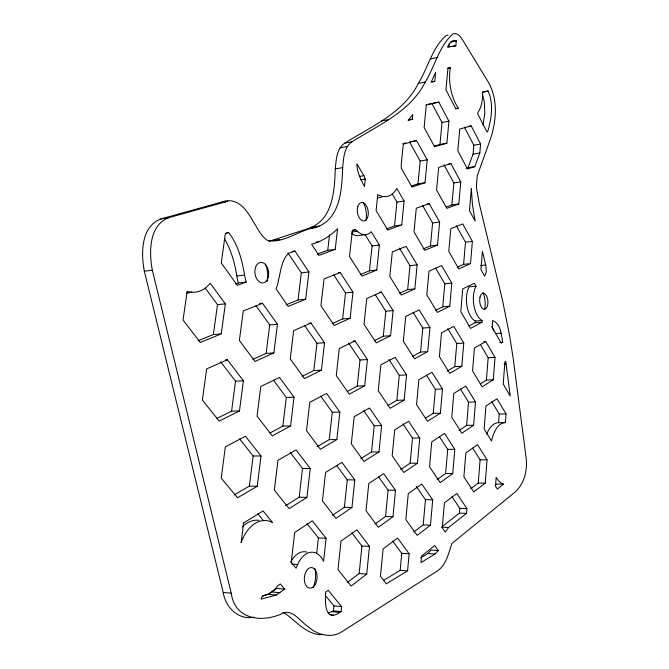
<?xml version="1.0" encoding="UTF-8"?>
<svg xmlns="http://www.w3.org/2000/svg" width="669" height="669" viewBox="0 0 669 669"><rect width="100%" height="100%" fill="white"/><g stroke="black" fill="none" stroke-linecap="round" stroke-linejoin="round"><path stroke-width="1" d="M505.404 422.565L506.04 413.927L497 398.757L485.945 406.066L484.139 429.063L491.539 441.038A31.042 15.496 89.1 0 1 505.404 422.565L498.572 422.683A30.925 15.579 89.2 0 0 486.739 434.014M498.572 422.683L499.225 414.078L491.748 401.643M485.242 483.16L487.049 459.812L477.524 444.668L465.85 452.921L463.885 476.872L473.761 491.974L485.242 483.16L478.26 483.051L470.834 488.688M485.778 341.516L474.446 347.997L472.565 370.919L482.132 386.824L493.287 379.791L495.018 357.422L485.778 341.516L483.812 341.642M478.26 483.051L480.099 459.787L472.657 448.063M480.384 383.855L486.422 380.076L488.178 357.79L480.451 344.594M466.51 513.366L466.903 508.557L456.843 493.488L444.408 502.837L442.268 527.833L445.211 532.056L448.615 527.473L466.51 513.366L459.419 513.131L442.242 526.536M473.635 425.25L475.517 401.969L465.775 386.063L453.799 393.439L451.759 417.322L461.853 433.211L473.635 425.25L466.636 425.367L459.026 430.468M481.998 322.215L482.132 320.518A20.011 10.252 85.1 0 1 473.928 305.649A20.011 10.252 85.1 0 1 476.019 286.19L474.354 283.263L462.739 288.874L460.79 311.712L470.566 328.404L481.998 322.215L475.115 322.726L468.927 326.054M459.419 513.131L459.812 508.34L451.96 496.666M466.636 425.367L468.543 402.178L460.397 388.973M475.115 322.726L475.249 321.036A19.936 10.303 85.1 0 1 467.021 306.235A19.936 10.303 85.1 0 1 469.128 286.842L476.019 286.19M452.762 473.602L454.811 449.334L444.525 433.453L431.756 441.891L429.54 466.803L440.219 482.65L452.762 473.602L445.629 473.518L437.217 479.531M461.811 366.286L463.768 343.08L453.808 326.38L441.523 332.853L439.408 356.652L449.735 373.369L461.811 366.286L454.795 366.645L446.992 371.178M470.499 263.611L472.373 241.4L462.731 223.956L450.822 228.673L448.79 251.427L458.792 268.93L470.499 263.611L463.609 264.355L457.27 267.215M471.227 125.923L459.754 129L457.805 150.768L467.497 168.973L474.823 166.598L479.832 152.992L480.585 144.027L471.227 125.923L468.317 126.466M445.629 473.518L447.703 449.359L439.55 436.865M454.795 366.645L456.776 343.532L447.837 328.646M463.609 264.355L465.507 242.228L456.308 225.737M466.176 168.304L468.016 167.71L473.058 154.146L473.828 145.215L464.437 127.194M227.703 201.269L168.596 217.709C148.727 225.537 148.97 252.598 152.34 270.209L231.248 593.202C234.694 618.725 259.848 622.889 280.704 614.301C291.467 606.908 300.632 622.053 308.434 626.937C317.7 635.207 331.991 638.828 342.737 631.202L437.61 570.808C446.591 564.552 448.464 552.987 452.001 543.37L513.19 493.63C524.329 485.134 527.9 470.123 525.968 456.751L513.299 359.186L509.653 335.905L502.586 300.657L479.188 203.251L476.37 187.002L477.198 175.914L490.444 138.985C496.532 120.495 498.28 98.594 487.81 81.3L462.747 40.157C460.724 36.895 457.571 32.405 453.114 33.759C439.098 45.927 434.875 66.532 425.292 81.936L424.564 83.366C409.47 112.175 378.035 125.27 352.019 141.769C343.732 147.414 343.649 158.67 342.662 167.618C341.859 189.461 340.655 219.223 315.693 227.519C299.737 229.567 283.932 243.616 267.608 240.564C260.667 236.057 257.465 227.811 252.974 221.205C245.899 208.21 236.115 195.875 219.917 202.565L160.669 218.997C140.833 226.724 140.942 253.676 144.345 271.238L223.229 592.466C225.403 607.109 238.147 620.255 253.844 617.203M430.476 525.173L432.701 499.843L421.813 484.022L408.274 493.588L405.849 519.621L417.163 535.376L430.476 525.173L423.201 524.872L413.76 532.047M440.361 413.183L442.493 388.998L431.965 372.273L418.869 379.766L416.553 404.594L427.491 421.311L440.361 413.183L433.211 413.358L425.451 418.217M449.769 306.235L451.801 283.121L441.624 265.585L429.021 271.129L426.814 294.828L437.384 312.406L449.769 306.235L442.744 306.837L435.628 310.357M450.889 163.579L438.68 167.367L436.573 190.021L446.8 208.36L458.809 203.953L460.749 181.826L450.889 163.579L448.916 163.905M448.171 35.097L446.29 35.407C432.233 47.507 427.934 68.087 418.301 83.449L417.573 84.888C402.32 113.671 370.785 126.692 344.677 143.174C336.382 148.761 336.256 159.991 335.261 168.923C334.492 190.757 333.103 220.385 308.158 228.581L269.097 241.35M423.201 524.872L425.451 499.651L416.252 486.38M433.211 413.358L435.368 389.274L426.471 375.25M442.744 306.837L444.801 283.807L435.603 268.102M446.323 206.98L451.893 204.94L453.866 182.905L443.965 164.733M383.27 580.583L400.162 570.331L401.743 553.322L392.603 540.97M400.714 469.529L410.156 463.207L412.497 438.061L402.989 423.92M412.597 356.343L420.567 352.053L422.8 328.053L413.074 312.289M423.168 248.91L430.46 245.924L432.6 222.986L422.649 205.567M434.256 146.059L439.968 144.454L442.017 122.511L431.898 103.511L426.094 104.824M449.024 47.357L449.392 43.435M407.572 570.841L409.135 553.748L397.587 538.035L383.094 548.94L380.444 576.201L386.339 583.853L407.572 570.841L400.162 570.331M417.439 463.241L419.764 437.994L408.617 421.286L394.71 429.858L392.185 455.806L403.783 472.481L417.439 463.241L410.156 463.207M427.725 351.626L429.941 327.526L419.17 309.931L405.723 316.429L403.323 341.173L414.512 358.785L427.725 351.626L420.567 352.053M429.205 203.66L416.277 208.226L413.986 231.834L424.798 250.29L437.509 245.071L439.625 222.041L429.205 203.66L427.19 203.953M438.831 102.098L426.32 104.924L424.129 127.47L434.582 146.678L446.892 143.208L448.916 121.181L438.831 102.098L431.898 103.511M455.84 45.76L456.291 40.842C452.077 38.81 449.208 44.137 447.436 47.064L455.84 45.76L452.921 46.437M392.987 516.727L395.513 490.318L383.688 473.669L368.786 483.52L366.027 510.698L378.353 527.281L392.987 516.727L385.553 516.451L374.941 524.036M404.16 400.095L406.568 374.933L395.153 357.305L380.87 364.839L378.244 390.704L390.127 408.324L404.16 400.095L396.851 400.338L388.037 405.456M414.847 288.883L417.147 264.874L406.125 246.384L392.327 251.853L389.826 276.489L401.291 295.046L414.847 288.883L407.672 289.585L399.493 293.273M416.553 140.565L403.298 144.119L401.199 164.75A35.348 19.961 80.3 0 1 401.325 168.345L411.979 186.994L425.016 182.762L427.207 159.832L416.553 140.565L410.498 141.686M434.766 81.35L435.619 72.453L431.221 82.053L434.766 81.35L431.789 81.994M385.553 516.451L388.112 490.16L378.612 476.905M396.851 400.338L399.293 375.276L388.932 359.404M407.672 289.585L409.997 265.677L399.468 248.14M411.41 185.999L417.958 183.883L420.174 161.037L409.487 141.87M366.729 574.069L369.497 546.397L356.912 529.865L341.014 541.087L337.996 569.603L351.133 586.036L366.729 574.069L359.153 573.525L347.604 582.289M378.988 451.926L381.614 425.601L369.497 407.981L354.185 416.737L351.317 443.823L363.953 461.409L378.988 451.926L371.538 451.935L360.633 458.758M381.422 292.052L366.746 298.508L364.02 324.264L376.195 342.879L390.604 335.696L393.113 310.625L381.422 292.052L379.591 292.228M401.726 224.926L404.109 201.018L396.834 188.482A35.348 19.961 80.3 0 1 377.751 194.595L376.103 210.593L387.803 230.044L401.726 224.926L394.526 225.905L386.138 228.974M412.288 119.266L412.765 114.508L408.174 120.253L412.288 119.266L408.241 120.069M359.153 573.525L361.946 545.988L351.844 532.808M371.538 451.935L374.197 425.735L363.777 410.699M374.239 340.688L383.287 336.223L385.821 311.252L375.209 294.527M394.526 225.905L396.943 202.097L392.251 194.077M341.081 611.6L341.608 606.582L328.186 590.217L325.669 592.107C325.059 602.493 324.457 623.901 341.081 611.6L333.388 610.856L328.395 613.139M351.944 507.528L354.829 479.949L341.918 462.379L325.569 472.456L322.425 500.88L335.905 518.375L351.944 507.528L344.359 507.286L332.485 515.239M355.013 340.939L339.267 348.549L336.29 375.535L349.243 394.166L364.697 385.787L367.44 359.562L355.013 340.939L353.148 341.073M357.321 231.24L355.523 229.684L352.337 230.805L349.502 256.453L361.979 276.088L376.781 270.008L379.39 245.046L371.236 231.725A23.131 13.522 81.6 0 1 357.321 231.24L351.785 231.992M333.388 610.856L333.915 605.863L325.586 595.778M344.359 507.286L347.27 479.832L336.791 465.674M347.203 391.499L357.246 386.105L360.006 359.989L348.683 343.147M360.156 274.616L369.455 270.828L372.089 245.958L364.998 234.476M297.663 564.519L296.066 568.198L291.241 562.386L294.695 532.499L312.314 520.85L326.087 538.302L323.579 561.308A25.798 15.872 -84.7 0 0 297.663 564.519L291.801 564.109M336.85 439.566L339.844 412.079L326.606 393.456L309.789 402.32L306.519 430.644L320.351 449.242L336.85 439.566L329.248 439.642L317.047 446.733M340.228 272.5L324.039 278.906L320.936 305.783L334.232 325.502L350.121 318.285L352.964 292.161L340.228 272.5L338.355 272.709M365.291 179.058L364.48 186.5C360.775 179.476 356.886 171.958 356.861 163.821L363.911 175.663A35.348 19.961 80.3 0 0 365.291 179.058L360.716 179.819M316.629 553.832L318.385 537.909L307.088 523.693M329.248 439.642L332.276 412.28L320.811 396.265M332.326 323.562L342.645 318.904L345.522 292.905L333.864 275.034M306.946 497.393L310.232 468.526L296.091 449.944L277.953 460.314L274.357 490.101L289.159 508.616L306.946 497.393L299.202 497.184L285.604 505.689M310.96 323.027L293.658 330.637L290.254 358.843L304.454 378.604L321.429 370.149L324.549 342.771L310.96 323.027L309.061 323.186M335.228 249.361L337.569 228.781C330.193 235.881 321.638 241.634 311.629 244.26L318.896 255.366L335.228 249.361L327.751 250.306L317.139 254.187M299.202 497.184L302.522 468.459L290.195 452.378M302.162 376.312L313.82 370.542L316.964 343.297L304.537 325.368M327.751 250.306L329.524 234.936M290.597 425.952L294.017 397.202L279.5 377.441L260.818 386.465L257.072 416.143L272.283 435.887L290.597 425.952L282.853 426.094L269.983 433.019M294.979 251.067L288.481 253.359C281.373 260.433 280.813 271.213 278.421 280.386A25.874 17.068 82.8 0 1 276.004 288.857L288.197 306.394L305.674 299.219L308.911 271.957L294.979 251.067L292.119 251.427M282.853 426.094L286.299 397.478L273.571 380.276M286.064 304.855L298.056 299.955L301.326 272.818L287.938 252.907M257.247 486.246L261.01 455.974L245.439 436.255L225.344 446.85L221.222 478.134L237.562 497.795L257.247 486.246L249.37 486.087L234.108 494.96M262.532 303.283L243.282 310.909L239.385 340.454L255.014 361.477L273.88 352.906L277.443 324.273L262.532 303.283L259.622 303.567M249.37 486.087L253.158 455.974L239.51 438.797M252.882 359.387L266.137 353.416L269.724 324.917L255.976 305.708M227.376 359.78L206.662 368.887L202.364 400.037L219.173 421.069L239.469 410.958L243.391 380.812L227.376 359.78L225.411 359.897M216.781 418.501L231.583 411.184L235.53 381.188L220.728 361.879M221.263 333.881L225.344 303.868L210.158 283.204A38.886 27.387 80.9 0 1 187.178 291.366L183.038 320.025L200.332 342.478L221.263 333.881L213.378 334.508L198.116 340.738M213.378 334.508L217.492 304.646L205.324 288.214M482.968 125.295L484.816 113.17L484.406 102.717A19.769 9.767 80 0 0 482.424 94.931M438.295 550.52L435.067 553.974L420.985 562.612L421.57 556.073L434.758 545.553L438.295 550.52L431.037 550.119L427.792 553.556L420.717 557.854M284.735 589.113L276.13 595.05L261.194 599.115L261.412 597.308L263.996 595.485A37.773 24.494 -84.5 0 0 277.827 585.718L280.328 583.953L284.735 589.113L276.857 588.436L268.236 594.34L262.24 595.954M503.531 484.18L497.335 489.064L495.503 486.179L496.164 477.373A31.042 15.496 89.1 0 0 503.531 484.18L496.649 484.063L495.085 485.284M502.737 342.285L501.248 343.164L492.167 327.266L492.702 320.476C501.089 324.131 501.165 334.709 502.737 342.285L499.827 342.469M246.217 282.075L237.353 285.329L221.28 262.976L225.344 233.573L228.639 232.553C238.206 244.62 242.002 260.174 244.611 275.051A25.874 17.068 82.8 0 0 246.217 282.075L238.432 282.945L235.764 283.924M402.822 143.651L405.682 142.882M458.315 108.236L455.84 108.83L445.939 89.805L447.954 68.138L450.471 67.678A31.761 15.763 79.5 0 0 458.315 108.236L455.38 108.821M450.454 42.231L456.291 40.842M430.468 58.972L437.375 57.383M488.044 90.992L482.617 92.222A31.761 15.763 79.5 0 1 477.85 112.526L477.741 113.872L486.932 131.918L487.626 131.726C490.553 121.942 492.476 111.606 491.079 101.395A19.844 9.717 80.1 0 0 489.106 93.576L488.044 90.992L482.316 92.171M447.528 68.33L450.471 67.678M418.301 83.449L425.292 81.936M381.598 120.972L388.773 119.542M442.017 122.511L448.916 121.181M344.677 143.174L352.019 141.769M340.061 147.816L347.428 146.427M439.968 144.454L446.892 143.208M335.261 168.923L342.662 167.618M473.828 145.215L480.585 144.027M420.174 161.037L427.207 159.832M473.058 154.146L479.832 152.992M359.337 176.432L363.911 175.663M219.917 202.565L225.445 202.272M468.016 167.71L474.823 166.598M160.669 218.997L168.596 217.709M417.958 183.883L425.016 182.762M453.866 182.905L460.749 181.826M396.943 202.097L404.109 201.018M226.691 232.837L228.639 232.553M451.893 204.94L458.809 203.953M311.729 227.167L319.247 226.097M308.158 228.581L315.693 227.519M272.124 240.597L279.784 239.544M352.747 230.061L355.523 229.684M432.6 222.986L439.625 222.041M366.027 234.593L358.676 235.572A23.03 13.572 81.5 0 1 351.35 233.422M315.969 242.111L318.795 241.735M144.345 271.238L152.34 270.209M372.089 245.958L379.39 245.046M430.46 245.924L437.509 245.071M465.507 242.228L472.373 241.4M224.307 238.407C231.123 249.846 234.727 262.9 236.834 275.963L244.611 275.051M301.326 272.818L308.911 271.957M409.997 265.677L417.147 264.874M369.455 270.828L376.781 270.008M480.844 265.493L485.719 264.974L486.313 271.731L484.674 276.213L480.919 269.473L482.408 251.285L485.719 264.974M217.492 304.646L225.344 303.868M345.522 292.905L352.964 292.161M444.801 283.807L451.801 283.121M298.056 299.955L305.674 299.219M385.821 311.252L393.113 310.625M269.724 324.917L277.443 324.273M342.645 318.904L350.121 318.285M475.249 321.036L482.132 320.518M422.8 328.053L429.941 327.526M383.287 336.223L390.604 335.696M316.964 343.297L324.549 342.771M495.261 333.53L501.081 333.129M266.137 353.416L273.88 352.906M456.776 343.532L463.768 343.08M360.006 359.989L367.44 359.562M488.178 357.79L495.018 357.422M313.82 370.542L321.429 370.149M504.133 364.195L506.073 364.095L510.238 396.031L503.23 384.065L504.894 361.962L505.722 361.444L506.073 364.095M235.53 381.188L243.391 380.812M399.293 375.276L406.568 374.933M486.422 380.076L493.287 379.791M357.246 386.105L364.697 385.787M435.368 389.274L442.493 388.998M286.299 397.478L294.017 397.202M322.634 634.538C314.472 635.341 306.92 630.8 300.615 626.1L286.65 614.46L282.987 612.369M468.543 402.178L475.517 401.969M231.583 411.184L239.469 410.958M332.276 412.28L339.844 412.079M499.225 414.078L506.04 413.927M374.197 425.735L381.614 425.601M412.497 438.061L419.764 437.994M447.703 449.359L454.811 449.334M253.158 455.974L261.01 455.974M480.099 459.787L487.049 459.812M302.522 468.459L310.232 468.526M347.27 479.832L354.829 479.949M388.112 490.16L395.513 490.318M425.451 499.651L432.701 499.843M459.812 508.34L466.903 508.557M441.423 527.172L448.615 527.473M318.385 537.909L326.087 538.302M361.946 545.988L369.497 546.397M427.792 553.556L435.067 553.974M401.743 553.322L409.135 553.748M272.116 592.015L280.002 592.709M268.236 594.34L276.13 595.05M223.229 592.466L231.248 593.202M333.915 605.863L341.608 606.582M332.025 611.683L339.735 612.428M329.533 614.619L333.396 615.003M257.757 513.759L263.494 520.716M491.958 326.614L493.663 330.912M242.312 526.963A37.581 24.561 -84.3 0 1 259.054 520.348M381.522 197.087A35.198 20.045 80.2 0 1 377.391 197.79M191.811 291.985A38.677 27.446 80.8 0 1 186.534 293.089M314.882 568.683A20.538 12.736 -84.6 0 1 313.067 587.984M265.367 263.979A20.597 13.698 82.8 0 1 267.165 281.39M482.926 292.412A15.947 8.245 85.1 0 1 484.724 308.994M290.655 562.278A25.681 15.922 -84.6 0 1 306.812 552.067M238.432 282.945A25.748 17.118 82.8 0 1 236.834 275.963M363.359 202.439A18.423 10.855 81.5 0 1 366.01 220.469M471.336 188.783L469.462 210.651L475.149 221.079L472.473 204.898L471.336 188.783M243.591 522.966L241.116 542.618A37.773 24.494 -84.5 0 1 272.634 522.598L263.084 510.957L243.591 522.966M255.533 267.316A10.353 6.824 82.8 0 0 262.34 282.979A10.353 6.824 82.8 0 0 267.433 267.734A10.353 6.824 82.8 0 0 255.533 267.316M479.999 297.262A8.003 4.098 85.1 0 0 484.289 309.27A8.003 4.098 85.1 0 0 487.124 297.329A8.003 4.098 85.1 0 0 479.999 297.262M315.124 584.589A10.319 6.347 -84.7 0 0 312.498 567.73A10.319 6.347 -84.7 0 0 304.495 581.185A10.319 6.347 -84.7 0 0 315.124 584.589M357.773 206.621A9.249 5.402 81.6 0 0 363.326 220.895A9.249 5.402 81.6 0 0 367.281 207.666A9.249 5.402 81.6 0 0 357.773 206.621"/></g></svg>
